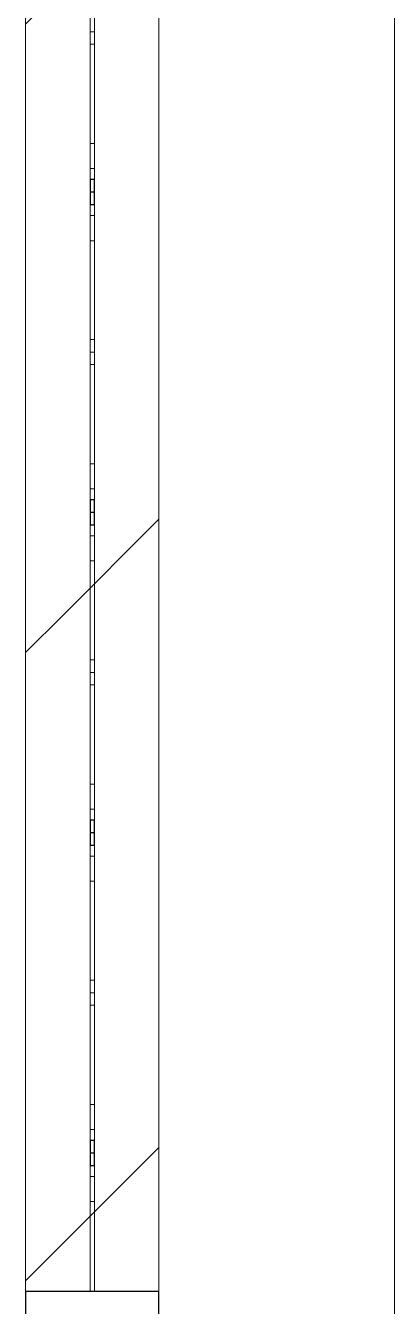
# Model space of a CAD drawing. Header units: millimetres. Extents: x -4948 to 42228, y -4856 to 69378.
# Drawn here: x -1136 to -970, y 20065 to 20642 of the extents above; entities that cross this region are included whole.
import ezdxf

# ---------------------------------------------------------------- set-up
doc = ezdxf.new("R2010")
doc.units = ezdxf.units.MM
doc.layers.add('A-FLOR', color=192, linetype='Continuous', lineweight=13)
doc.layers.add('A-GLAZ-CWMG', color=51, linetype='Continuous', lineweight=9)
pattern_1 = [(45, (0, 0), (-141.4214, 141.4214), [])]

# ---------------------------------------------------------------- blocks, each defined once
blk = doc.blocks.new('27ELB-RD-AR-0000-BIM_rvt-1-1 этаж отм_ _0_000 лотки')
at = {"layer": 'A-GLAZ-CWMG'}
h = blk.add_hatch(dxfattribs=at)
h.set_pattern_fill('FP_4', color=252, style=0, pattern_type=2)
h.set_pattern_definition(pattern_1)
h.paths.add_polyline_path([(-1076.26, 20613.32), (-1076.26, 20665.09), (-1136.26, 20665.09), (-1136.26, 20613.32), (-1084.48, 20613.32)], flags=0)
h = blk.add_hatch(dxfattribs=at)
h.set_pattern_fill('FP_13', color=252, style=0, pattern_type=2)
h.set_pattern_definition(pattern_1)
h.paths.add_polyline_path([(-1076.26, 20376.65), (-1076.26, 20469.1), (-1136.26, 20469.1), (-1136.26, 20376.65), (-1084.48, 20376.65)], flags=0)
h = blk.add_hatch(dxfattribs=at)
h.set_pattern_fill('FP_4', color=252, style=0, pattern_type=2)
h.set_pattern_definition(pattern_1)
h.paths.add_polyline_path([(-1076.26, 20324.88), (-1076.26, 20376.65), (-1136.26, 20376.65), (-1136.26, 20324.88), (-1084.48, 20324.88)], flags=0)
h = blk.add_hatch(dxfattribs=at)
h.set_pattern_fill('FP_13', color=252, style=0, pattern_type=2)
h.set_pattern_definition(pattern_1)
h.paths.add_polyline_path([(-1076.26, 20088.2), (-1076.26, 20180.66), (-1136.26, 20180.66), (-1136.26, 20088.2), (-1084.48, 20088.2)], flags=0)
h = blk.add_hatch(dxfattribs=at)
h.set_pattern_fill('FP_4', color=252, style=0, pattern_type=2)
h.set_pattern_definition(pattern_1)
h.paths.add_polyline_path([(-1084.48, 20072.1), (-1076.26, 20072.1), (-1076.26, 20088.2), (-1136.26, 20088.2), (-1136.26, 20072.1)], flags=0)
at = {"layer": 'A-FLOR', "color": 252, "lineweight": 9}
blk.add_line((-970.26, 18605.6), (-970.26, 24778.6), dxfattribs=at)
at = {"layer": 'A-GLAZ-CWMG', "color": 252}
for p, q in [((-1107.26, 20642.03), (-1107.26, 20714.15)), ((-1107.26, 20642.03), (-1107.26, 20714.15)), ((-1107.26, 20642.03), (-1107.26, 20714.15)), ((-1107.26, 20642.03), (-1107.26, 20714.15)), ((-1107.26, 20642.03), (-1107.26, 20714.15)), ((-1105.26, 20714.15), (-1105.26, 20642.03)), ((-1105.26, 20714.15), (-1105.26, 20642.03)), ((-1105.26, 20714.15), (-1105.26, 20642.03)), ((-1105.26, 20714.15), (-1105.26, 20642.03)), ((-1105.26, 20714.15), (-1105.26, 20642.03)), ((-1107.26, 20639.21), (-1107.26, 20705.74)), ((-1107.26, 20639.21), (-1107.26, 20705.74)), ((-1107.26, 20639.21), (-1107.26, 20705.74)), ((-1107.26, 20639.21), (-1107.26, 20705.74)), ((-1107.26, 20639.21), (-1107.26, 20705.74)), ((-1107.26, 20639.21), (-1107.26, 20705.74)), ((-1107.26, 20639.21), (-1107.26, 20705.74)), ((-1107.26, 20639.21), (-1107.26, 20705.74)), ((-1105.26, 20705.74), (-1105.26, 20639.21)), ((-1105.26, 20705.74), (-1105.26, 20639.21)), ((-1105.26, 20705.74), (-1105.26, 20639.21)), ((-1105.26, 20705.74), (-1105.26, 20639.21)), ((-1105.26, 20705.74), (-1105.26, 20639.21)), ((-1105.26, 20705.74), (-1105.26, 20639.21)), ((-1105.26, 20705.74), (-1105.26, 20639.21)), ((-1105.26, 20705.74), (-1105.26, 20639.21)), ((-1136.26, 20613.32), (-1136.26, 20665.09)), ((-1076.26, 20613.32), (-1076.26, 20665.09)), ((-1107.26, 20572.75), (-1107.26, 20642.03)), ((-1107.26, 20569.92), (-1107.26, 20642.03)), ((-1107.26, 20569.92), (-1107.26, 20642.03)), ((-1107.26, 20569.92), (-1107.26, 20642.03)), ((-1107.26, 20569.92), (-1107.26, 20642.03)), ((-1107.26, 20569.92), (-1107.26, 20642.03)), ((-1107.26, 20569.92), (-1107.26, 20642.03)), ((-1107.26, 20569.92), (-1107.26, 20642.03)), ((-1105.26, 20639.28), (-1107.26, 20639.28)), ((-1107.26, 20639.28), (-1107.26, 20633.63)), ((-1105.26, 20639.28), (-1107.26, 20639.28)), ((-1107.26, 20639.28), (-1107.26, 20633.63)), ((-1105.26, 20639.28), (-1107.26, 20639.28)), ((-1107.26, 20639.28), (-1107.26, 20633.63)), ((-1105.26, 20639.28), (-1107.26, 20639.28)), ((-1107.26, 20639.28), (-1107.26, 20633.63)), ((-1105.26, 20639.28), (-1107.26, 20639.28)), ((-1107.26, 20639.28), (-1107.26, 20633.63)), ((-1105.26, 20639.28), (-1107.26, 20639.28)), ((-1107.26, 20639.28), (-1107.26, 20633.63)), ((-1105.26, 20639.28), (-1107.26, 20639.28)), ((-1107.26, 20639.28), (-1107.26, 20633.63)), ((-1105.26, 20639.28), (-1107.26, 20639.28)), ((-1107.26, 20639.28), (-1107.26, 20633.63)), ((-1105.26, 20639.21), (-1107.26, 20639.21)), ((-1105.26, 20639.21), (-1107.26, 20639.21)), ((-1105.26, 20639.21), (-1107.26, 20639.21)), ((-1105.26, 20639.21), (-1107.26, 20639.21)), ((-1105.26, 20639.21), (-1107.26, 20639.21)), ((-1105.26, 20639.21), (-1107.26, 20639.21)), ((-1105.26, 20639.21), (-1107.26, 20639.21)), ((-1105.26, 20639.21), (-1107.26, 20639.21)), ((-1105.26, 20642.03), (-1105.26, 20572.75)), ((-1105.26, 20642.03), (-1105.26, 20569.92)), ((-1105.26, 20642.03), (-1105.26, 20569.92)), ((-1105.26, 20642.03), (-1105.26, 20569.92)), ((-1105.26, 20642.03), (-1105.26, 20569.92)), ((-1105.26, 20642.03), (-1105.26, 20569.92)), ((-1105.26, 20642.03), (-1105.26, 20569.92)), ((-1105.26, 20642.03), (-1105.26, 20569.92)), ((-1105.26, 20633.63), (-1105.26, 20639.28)), ((-1105.26, 20633.63), (-1105.26, 20639.28)), ((-1105.26, 20633.63), (-1105.26, 20639.28)), ((-1105.26, 20633.63), (-1105.26, 20639.28)), ((-1105.26, 20633.63), (-1105.26, 20639.28)), ((-1105.26, 20633.63), (-1105.26, 20639.28)), ((-1105.26, 20633.63), (-1105.26, 20639.28)), ((-1105.26, 20633.63), (-1105.26, 20639.28)), ((-1107.26, 20633.63), (-1105.26, 20633.63)), ((-1107.26, 20567.1), (-1107.26, 20633.63)), ((-1107.26, 20633.63), (-1105.26, 20633.63)), ((-1107.26, 20567.1), (-1107.26, 20633.63)), ((-1107.26, 20633.63), (-1105.26, 20633.63)), ((-1107.26, 20567.1), (-1107.26, 20633.63)), ((-1107.26, 20633.63), (-1105.26, 20633.63)), ((-1107.26, 20567.1), (-1107.26, 20633.63)), ((-1107.26, 20633.63), (-1105.26, 20633.63)), ((-1107.26, 20567.1), (-1107.26, 20633.63)), ((-1107.26, 20633.63), (-1105.26, 20633.63)), ((-1107.26, 20567.1), (-1107.26, 20633.63)), ((-1107.26, 20633.63), (-1105.26, 20633.63)), ((-1107.26, 20567.1), (-1107.26, 20633.63)), ((-1107.26, 20633.63), (-1105.26, 20633.63)), ((-1107.26, 20567.1), (-1107.26, 20633.63)), ((-1105.26, 20633.63), (-1105.26, 20567.1)), ((-1105.26, 20633.63), (-1105.26, 20567.1)), ((-1105.26, 20633.63), (-1105.26, 20567.1)), ((-1105.26, 20633.63), (-1105.26, 20567.1)), ((-1105.26, 20633.63), (-1105.26, 20567.1)), ((-1105.26, 20633.63), (-1105.26, 20567.1)), ((-1105.26, 20633.63), (-1105.26, 20567.1)), ((-1105.26, 20633.63), (-1105.26, 20567.1)), ((-1136.26, 20520.87), (-1136.26, 20613.32)), ((-1076.26, 20520.87), (-1076.26, 20613.32)), ((-1107.26, 20569.92), (-1107.26, 20588.98)), ((-1105.26, 20588.98), (-1107.26, 20588.98)), ((-1105.26, 20588.98), (-1105.26, 20569.92)), ((-1107.26, 20577.67), (-1105.26, 20577.67)), ((-1107.26, 20572.75), (-1105.26, 20572.75)), ((-1107.26, 20572.75), (-1105.26, 20572.75)), ((-1107.26, 20572.75), (-1105.26, 20572.75)), ((-1107.26, 20572.75), (-1105.26, 20572.75)), ((-1107.26, 20572.75), (-1105.26, 20572.75)), ((-1107.26, 20572.75), (-1105.26, 20572.75)), ((-1107.26, 20572.75), (-1105.26, 20572.75)), ((-1107.26, 20572.75), (-1105.26, 20572.75)), ((-1107.26, 20497.81), (-1107.26, 20569.92)), ((-1107.26, 20497.81), (-1107.26, 20569.92)), ((-1107.26, 20497.81), (-1107.26, 20569.92)), ((-1107.26, 20497.81), (-1107.26, 20569.92)), ((-1107.26, 20497.81), (-1107.26, 20569.92)), ((-1107.26, 20497.81), (-1107.26, 20569.92)), ((-1107.26, 20497.81), (-1107.26, 20569.92)), ((-1107.26, 20497.81), (-1107.26, 20569.92)), ((-1105.26, 20569.92), (-1105.26, 20497.81)), ((-1105.26, 20569.92), (-1105.26, 20497.81)), ((-1105.26, 20569.92), (-1105.26, 20497.81)), ((-1105.26, 20569.92), (-1105.26, 20497.81)), ((-1105.26, 20569.92), (-1105.26, 20497.81)), ((-1105.26, 20569.92), (-1105.26, 20497.81)), ((-1105.26, 20569.92), (-1105.26, 20497.81)), ((-1105.26, 20569.92), (-1105.26, 20497.81)), ((-1105.26, 20567.17), (-1107.26, 20567.17)), ((-1107.26, 20567.17), (-1107.26, 20561.51)), ((-1105.26, 20567.17), (-1107.26, 20567.17)), ((-1107.26, 20567.17), (-1107.26, 20561.51)), ((-1105.26, 20567.17), (-1107.26, 20567.17)), ((-1107.26, 20567.17), (-1107.26, 20561.51)), ((-1105.26, 20567.17), (-1107.26, 20567.17)), ((-1107.26, 20567.17), (-1107.26, 20561.51)), ((-1105.26, 20567.17), (-1107.26, 20567.17)), ((-1107.26, 20567.17), (-1107.26, 20561.51)), ((-1105.26, 20567.17), (-1107.26, 20567.17)), ((-1107.26, 20567.17), (-1107.26, 20561.51)), ((-1105.26, 20567.17), (-1107.26, 20567.17)), ((-1107.26, 20567.17), (-1107.26, 20561.51)), ((-1105.26, 20567.17), (-1107.26, 20567.17)), ((-1107.26, 20567.17), (-1107.26, 20561.51)), ((-1105.26, 20567.1), (-1107.26, 20567.1)), ((-1105.26, 20567.1), (-1107.26, 20567.1)), ((-1105.26, 20567.1), (-1107.26, 20567.1)), ((-1105.26, 20567.1), (-1107.26, 20567.1)), ((-1105.26, 20567.1), (-1107.26, 20567.1)), ((-1105.26, 20567.1), (-1107.26, 20567.1)), ((-1105.26, 20567.1), (-1107.26, 20567.1)), ((-1105.26, 20567.1), (-1107.26, 20567.1)), ((-1105.26, 20567.1), (-1107.26, 20567.1)), ((-1107.26, 20567.1), (-1107.26, 20561.44)), ((-1105.26, 20561.51), (-1105.26, 20567.17)), ((-1105.26, 20561.51), (-1105.26, 20567.17)), ((-1105.26, 20561.51), (-1105.26, 20567.17)), ((-1105.26, 20561.51), (-1105.26, 20567.17)), ((-1105.26, 20561.51), (-1105.26, 20567.17)), ((-1105.26, 20561.51), (-1105.26, 20567.17)), ((-1105.26, 20561.51), (-1105.26, 20567.17)), ((-1105.26, 20561.51), (-1105.26, 20567.17)), ((-1105.26, 20561.44), (-1105.26, 20567.1)), ((-1107.26, 20561.51), (-1105.26, 20561.51)), ((-1107.26, 20494.99), (-1107.26, 20561.51)), ((-1107.26, 20561.51), (-1105.26, 20561.51)), ((-1107.26, 20494.99), (-1107.26, 20561.51)), ((-1107.26, 20561.51), (-1105.26, 20561.51)), ((-1107.26, 20494.99), (-1107.26, 20561.51)), ((-1107.26, 20561.51), (-1105.26, 20561.51)), ((-1107.26, 20494.99), (-1107.26, 20561.51)), ((-1107.26, 20561.51), (-1105.26, 20561.51)), ((-1107.26, 20494.99), (-1107.26, 20561.51)), ((-1107.26, 20561.51), (-1105.26, 20561.51)), ((-1107.26, 20494.99), (-1107.26, 20561.51)), ((-1107.26, 20561.51), (-1105.26, 20561.51)), ((-1107.26, 20494.99), (-1107.26, 20561.51)), ((-1107.26, 20561.51), (-1105.26, 20561.51)), ((-1107.26, 20494.99), (-1107.26, 20561.51)), ((-1107.26, 20561.44), (-1105.26, 20561.44)), ((-1107.26, 20545.21), (-1107.26, 20561.44)), ((-1105.26, 20561.51), (-1105.26, 20494.99)), ((-1105.26, 20561.51), (-1105.26, 20494.99)), ((-1105.26, 20561.51), (-1105.26, 20494.99)), ((-1105.26, 20561.51), (-1105.26, 20494.99)), ((-1105.26, 20561.51), (-1105.26, 20494.99)), ((-1105.26, 20561.51), (-1105.26, 20494.99)), ((-1105.26, 20561.51), (-1105.26, 20494.99)), ((-1105.26, 20561.51), (-1105.26, 20494.99)), ((-1105.26, 20561.44), (-1105.26, 20545.21)), ((-1105.26, 20556.52), (-1107.26, 20556.52)), ((-1107.26, 20545.21), (-1105.26, 20545.21)), ((-1136.26, 20469.1), (-1136.26, 20520.87)), ((-1076.26, 20469.1), (-1076.26, 20520.87)), ((-1107.26, 20500.64), (-1105.26, 20500.64)), ((-1107.26, 20500.64), (-1105.26, 20500.64)), ((-1107.26, 20500.64), (-1105.26, 20500.64)), ((-1107.26, 20500.64), (-1105.26, 20500.64)), ((-1107.26, 20500.64), (-1105.26, 20500.64)), ((-1107.26, 20500.64), (-1105.26, 20500.64)), ((-1107.26, 20500.64), (-1105.26, 20500.64)), ((-1107.26, 20500.64), (-1105.26, 20500.64)), ((-1107.26, 20428.53), (-1107.26, 20497.81)), ((-1107.26, 20425.7), (-1107.26, 20497.81)), ((-1107.26, 20425.7), (-1107.26, 20497.81)), ((-1107.26, 20425.7), (-1107.26, 20497.81)), ((-1107.26, 20425.7), (-1107.26, 20497.81)), ((-1107.26, 20425.7), (-1107.26, 20497.81)), ((-1107.26, 20425.7), (-1107.26, 20497.81)), ((-1107.26, 20425.7), (-1107.26, 20497.81)), ((-1105.26, 20495.06), (-1107.26, 20495.06)), ((-1107.26, 20495.06), (-1107.26, 20489.4)), ((-1105.26, 20495.06), (-1107.26, 20495.06)), ((-1107.26, 20495.06), (-1107.26, 20489.4)), ((-1105.26, 20495.06), (-1107.26, 20495.06)), ((-1107.26, 20495.06), (-1107.26, 20489.4)), ((-1105.26, 20495.06), (-1107.26, 20495.06)), ((-1107.26, 20495.06), (-1107.26, 20489.4)), ((-1105.26, 20495.06), (-1107.26, 20495.06)), ((-1107.26, 20495.06), (-1107.26, 20489.4)), ((-1105.26, 20495.06), (-1107.26, 20495.06)), ((-1107.26, 20495.06), (-1107.26, 20489.4)), ((-1105.26, 20495.06), (-1107.26, 20495.06)), ((-1107.26, 20495.06), (-1107.26, 20489.4)), ((-1105.26, 20495.06), (-1107.26, 20495.06)), ((-1107.26, 20495.06), (-1107.26, 20489.4)), ((-1105.26, 20494.99), (-1107.26, 20494.99)), ((-1105.26, 20494.99), (-1107.26, 20494.99)), ((-1105.26, 20494.99), (-1107.26, 20494.99)), ((-1105.26, 20494.99), (-1107.26, 20494.99)), ((-1105.26, 20494.99), (-1107.26, 20494.99)), ((-1105.26, 20494.99), (-1107.26, 20494.99)), ((-1105.26, 20494.99), (-1107.26, 20494.99)), ((-1105.26, 20494.99), (-1107.26, 20494.99)), ((-1105.26, 20497.81), (-1105.26, 20428.53)), ((-1105.26, 20497.81), (-1105.26, 20425.7)), ((-1105.26, 20497.81), (-1105.26, 20425.7)), ((-1105.26, 20497.81), (-1105.26, 20425.7)), ((-1105.26, 20497.81), (-1105.26, 20425.7)), ((-1105.26, 20497.81), (-1105.26, 20425.7)), ((-1105.26, 20497.81), (-1105.26, 20425.7)), ((-1105.26, 20497.81), (-1105.26, 20425.7)), ((-1105.26, 20489.4), (-1105.26, 20495.06)), ((-1105.26, 20489.4), (-1105.26, 20495.06)), ((-1105.26, 20489.4), (-1105.26, 20495.06)), ((-1105.26, 20489.4), (-1105.26, 20495.06)), ((-1105.26, 20489.4), (-1105.26, 20495.06)), ((-1105.26, 20489.4), (-1105.26, 20495.06)), ((-1105.26, 20489.4), (-1105.26, 20495.06)), ((-1105.26, 20489.4), (-1105.26, 20495.06)), ((-1107.26, 20489.4), (-1105.26, 20489.4)), ((-1107.26, 20422.87), (-1107.26, 20489.4)), ((-1107.26, 20489.4), (-1105.26, 20489.4)), ((-1107.26, 20422.87), (-1107.26, 20489.4)), ((-1107.26, 20489.4), (-1105.26, 20489.4)), ((-1107.26, 20422.87), (-1107.26, 20489.4)), ((-1107.26, 20489.4), (-1105.26, 20489.4)), ((-1107.26, 20422.87), (-1107.26, 20489.4)), ((-1107.26, 20489.4), (-1105.26, 20489.4)), ((-1107.26, 20422.87), (-1107.26, 20489.4)), ((-1107.26, 20489.4), (-1105.26, 20489.4)), ((-1107.26, 20422.87), (-1107.26, 20489.4)), ((-1107.26, 20489.4), (-1105.26, 20489.4)), ((-1107.26, 20422.87), (-1107.26, 20489.4)), ((-1107.26, 20489.4), (-1105.26, 20489.4)), ((-1107.26, 20422.87), (-1107.26, 20489.4)), ((-1105.26, 20489.4), (-1105.26, 20422.87)), ((-1105.26, 20489.4), (-1105.26, 20422.87)), ((-1105.26, 20489.4), (-1105.26, 20422.87)), ((-1105.26, 20489.4), (-1105.26, 20422.87)), ((-1105.26, 20489.4), (-1105.26, 20422.87)), ((-1105.26, 20489.4), (-1105.26, 20422.87)), ((-1105.26, 20489.4), (-1105.26, 20422.87)), ((-1105.26, 20489.4), (-1105.26, 20422.87)), ((-1136.26, 20376.65), (-1136.26, 20469.1)), ((-1076.26, 20376.65), (-1076.26, 20469.1)), ((-1107.26, 20425.7), (-1107.26, 20444.76)), ((-1105.26, 20444.76), (-1107.26, 20444.76)), ((-1105.26, 20444.76), (-1105.26, 20425.7)), ((-1107.26, 20433.45), (-1105.26, 20433.45)), ((-1107.26, 20428.53), (-1105.26, 20428.53)), ((-1107.26, 20428.53), (-1105.26, 20428.53)), ((-1107.26, 20428.53), (-1105.26, 20428.53)), ((-1107.26, 20428.53), (-1105.26, 20428.53)), ((-1107.26, 20428.53), (-1105.26, 20428.53)), ((-1107.26, 20428.53), (-1105.26, 20428.53)), ((-1107.26, 20428.53), (-1105.26, 20428.53)), ((-1107.26, 20428.53), (-1105.26, 20428.53)), ((-1107.26, 20353.59), (-1107.26, 20425.7)), ((-1107.26, 20353.59), (-1107.26, 20425.7)), ((-1107.26, 20353.59), (-1107.26, 20425.7)), ((-1107.26, 20353.59), (-1107.26, 20425.7)), ((-1107.26, 20353.59), (-1107.26, 20425.7)), ((-1107.26, 20353.59), (-1107.26, 20425.7)), ((-1107.26, 20353.59), (-1107.26, 20425.7)), ((-1107.26, 20353.59), (-1107.26, 20425.7)), ((-1105.26, 20425.7), (-1105.26, 20353.59)), ((-1105.26, 20425.7), (-1105.26, 20353.59)), ((-1105.26, 20425.7), (-1105.26, 20353.59)), ((-1105.26, 20425.7), (-1105.26, 20353.59)), ((-1105.26, 20425.7), (-1105.26, 20353.59)), ((-1105.26, 20425.7), (-1105.26, 20353.59)), ((-1105.26, 20425.7), (-1105.26, 20353.59)), ((-1105.26, 20425.7), (-1105.26, 20353.59)), ((-1105.26, 20422.95), (-1107.26, 20422.95)), ((-1107.26, 20422.95), (-1107.26, 20417.29)), ((-1105.26, 20422.95), (-1107.26, 20422.95)), ((-1107.26, 20422.95), (-1107.26, 20417.29)), ((-1105.26, 20422.95), (-1107.26, 20422.95)), ((-1107.26, 20422.95), (-1107.26, 20417.29)), ((-1105.26, 20422.95), (-1107.26, 20422.95)), ((-1107.26, 20422.95), (-1107.26, 20417.29)), ((-1105.26, 20422.95), (-1107.26, 20422.95)), ((-1107.26, 20422.95), (-1107.26, 20417.29)), ((-1105.26, 20422.95), (-1107.26, 20422.95)), ((-1107.26, 20422.95), (-1107.26, 20417.29)), ((-1105.26, 20422.95), (-1107.26, 20422.95)), ((-1107.26, 20422.95), (-1107.26, 20417.29)), ((-1105.26, 20422.95), (-1107.26, 20422.95)), ((-1107.26, 20422.95), (-1107.26, 20417.29)), ((-1105.26, 20422.87), (-1107.26, 20422.87)), ((-1105.26, 20422.87), (-1107.26, 20422.87)), ((-1105.26, 20422.87), (-1107.26, 20422.87)), ((-1105.26, 20422.87), (-1107.26, 20422.87)), ((-1105.26, 20422.87), (-1107.26, 20422.87)), ((-1105.26, 20422.87), (-1107.26, 20422.87)), ((-1105.26, 20422.87), (-1107.26, 20422.87)), ((-1105.26, 20422.87), (-1107.26, 20422.87)), ((-1105.26, 20422.87), (-1107.26, 20422.87)), ((-1107.26, 20422.87), (-1107.26, 20417.22)), ((-1105.26, 20417.29), (-1105.26, 20422.95)), ((-1105.26, 20417.29), (-1105.26, 20422.95)), ((-1105.26, 20417.29), (-1105.26, 20422.95)), ((-1105.26, 20417.29), (-1105.26, 20422.95)), ((-1105.26, 20417.29), (-1105.26, 20422.95)), ((-1105.26, 20417.29), (-1105.26, 20422.95)), ((-1105.26, 20417.29), (-1105.26, 20422.95)), ((-1105.26, 20417.29), (-1105.26, 20422.95)), ((-1105.26, 20417.22), (-1105.26, 20422.87)), ((-1107.26, 20417.29), (-1105.26, 20417.29)), ((-1107.26, 20350.76), (-1107.26, 20417.29)), ((-1107.26, 20417.29), (-1105.26, 20417.29)), ((-1107.26, 20350.76), (-1107.26, 20417.29)), ((-1107.26, 20417.29), (-1105.26, 20417.29)), ((-1107.26, 20350.76), (-1107.26, 20417.29)), ((-1107.26, 20417.29), (-1105.26, 20417.29)), ((-1107.26, 20350.76), (-1107.26, 20417.29)), ((-1107.26, 20417.29), (-1105.26, 20417.29)), ((-1107.26, 20350.76), (-1107.26, 20417.29)), ((-1107.26, 20417.29), (-1105.26, 20417.29)), ((-1107.26, 20350.76), (-1107.26, 20417.29)), ((-1107.26, 20417.29), (-1105.26, 20417.29)), ((-1107.26, 20350.76), (-1107.26, 20417.29)), ((-1107.26, 20417.29), (-1105.26, 20417.29)), ((-1107.26, 20350.76), (-1107.26, 20417.29)), ((-1107.26, 20417.22), (-1105.26, 20417.22)), ((-1107.26, 20400.99), (-1107.26, 20417.22)), ((-1105.26, 20417.29), (-1105.26, 20350.76)), ((-1105.26, 20417.29), (-1105.26, 20350.76)), ((-1105.26, 20417.29), (-1105.26, 20350.76)), ((-1105.26, 20417.29), (-1105.26, 20350.76)), ((-1105.26, 20417.29), (-1105.26, 20350.76)), ((-1105.26, 20417.29), (-1105.26, 20350.76)), ((-1105.26, 20417.29), (-1105.26, 20350.76)), ((-1105.26, 20417.29), (-1105.26, 20350.76)), ((-1105.26, 20417.22), (-1105.26, 20400.99)), ((-1105.26, 20412.3), (-1107.26, 20412.3)), ((-1107.26, 20400.99), (-1105.26, 20400.99)), ((-1136.26, 20324.88), (-1136.26, 20376.65)), ((-1076.26, 20324.88), (-1076.26, 20376.65)), ((-1107.26, 20356.42), (-1105.26, 20356.42)), ((-1107.26, 20356.42), (-1105.26, 20356.42)), ((-1107.26, 20356.42), (-1105.26, 20356.42)), ((-1107.26, 20356.42), (-1105.26, 20356.42)), ((-1107.26, 20356.42), (-1105.26, 20356.42)), ((-1107.26, 20356.42), (-1105.26, 20356.42)), ((-1107.26, 20356.42), (-1105.26, 20356.42)), ((-1107.26, 20356.42), (-1105.26, 20356.42)), ((-1107.26, 20284.31), (-1107.26, 20353.59)), ((-1107.26, 20281.48), (-1107.26, 20353.59)), ((-1107.26, 20281.48), (-1107.26, 20353.59)), ((-1107.26, 20281.48), (-1107.26, 20353.59)), ((-1107.26, 20281.48), (-1107.26, 20353.59)), ((-1107.26, 20281.48), (-1107.26, 20353.59)), ((-1107.26, 20281.48), (-1107.26, 20353.59)), ((-1107.26, 20281.48), (-1107.26, 20353.59)), ((-1105.26, 20350.84), (-1107.26, 20350.84)), ((-1107.26, 20350.84), (-1107.26, 20345.18)), ((-1105.26, 20350.84), (-1107.26, 20350.84)), ((-1107.26, 20350.84), (-1107.26, 20345.18)), ((-1105.26, 20350.84), (-1107.26, 20350.84)), ((-1107.26, 20350.84), (-1107.26, 20345.18)), ((-1105.26, 20350.84), (-1107.26, 20350.84)), ((-1107.26, 20350.84), (-1107.26, 20345.18)), ((-1105.26, 20350.84), (-1107.26, 20350.84)), ((-1107.26, 20350.84), (-1107.26, 20345.18)), ((-1105.26, 20350.84), (-1107.26, 20350.84)), ((-1107.26, 20350.84), (-1107.26, 20345.18)), ((-1105.26, 20350.84), (-1107.26, 20350.84)), ((-1107.26, 20350.84), (-1107.26, 20345.18)), ((-1105.26, 20350.84), (-1107.26, 20350.84)), ((-1107.26, 20350.84), (-1107.26, 20345.18)), ((-1105.26, 20350.76), (-1107.26, 20350.76)), ((-1105.26, 20350.76), (-1107.26, 20350.76)), ((-1105.26, 20350.76), (-1107.26, 20350.76)), ((-1105.26, 20350.76), (-1107.26, 20350.76)), ((-1105.26, 20350.76), (-1107.26, 20350.76)), ((-1105.26, 20350.76), (-1107.26, 20350.76)), ((-1105.26, 20350.76), (-1107.26, 20350.76)), ((-1105.26, 20350.76), (-1107.26, 20350.76)), ((-1105.26, 20353.59), (-1105.26, 20284.31)), ((-1105.26, 20353.59), (-1105.26, 20281.48)), ((-1105.26, 20353.59), (-1105.26, 20281.48)), ((-1105.26, 20353.59), (-1105.26, 20281.48)), ((-1105.26, 20353.59), (-1105.26, 20281.48)), ((-1105.26, 20353.59), (-1105.26, 20281.48)), ((-1105.26, 20353.59), (-1105.26, 20281.48)), ((-1105.26, 20353.59), (-1105.26, 20281.48)), ((-1105.26, 20345.18), (-1105.26, 20350.84)), ((-1105.26, 20345.18), (-1105.26, 20350.84)), ((-1105.26, 20345.18), (-1105.26, 20350.84)), ((-1105.26, 20345.18), (-1105.26, 20350.84)), ((-1105.26, 20345.18), (-1105.26, 20350.84)), ((-1105.26, 20345.18), (-1105.26, 20350.84)), ((-1105.26, 20345.18), (-1105.26, 20350.84)), ((-1105.26, 20345.18), (-1105.26, 20350.84)), ((-1107.26, 20345.18), (-1105.26, 20345.18)), ((-1107.26, 20278.65), (-1107.26, 20345.18)), ((-1107.26, 20345.18), (-1105.26, 20345.18)), ((-1107.26, 20278.65), (-1107.26, 20345.18)), ((-1107.26, 20345.18), (-1105.26, 20345.18)), ((-1107.26, 20278.65), (-1107.26, 20345.18)), ((-1107.26, 20345.18), (-1105.26, 20345.18)), ((-1107.26, 20278.65), (-1107.26, 20345.18)), ((-1107.26, 20345.18), (-1105.26, 20345.18)), ((-1107.26, 20278.65), (-1107.26, 20345.18)), ((-1107.26, 20345.18), (-1105.26, 20345.18)), ((-1107.26, 20278.65), (-1107.26, 20345.18)), ((-1107.26, 20345.18), (-1105.26, 20345.18)), ((-1107.26, 20278.65), (-1107.26, 20345.18)), ((-1107.26, 20345.18), (-1105.26, 20345.18)), ((-1107.26, 20278.65), (-1107.26, 20345.18)), ((-1105.26, 20345.18), (-1105.26, 20278.65)), ((-1105.26, 20345.18), (-1105.26, 20278.65)), ((-1105.26, 20345.18), (-1105.26, 20278.65)), ((-1105.26, 20345.18), (-1105.26, 20278.65)), ((-1105.26, 20345.18), (-1105.26, 20278.65)), ((-1105.26, 20345.18), (-1105.26, 20278.65)), ((-1105.26, 20345.18), (-1105.26, 20278.65)), ((-1105.26, 20345.18), (-1105.26, 20278.65)), ((-1136.26, 20232.42), (-1136.26, 20324.88)), ((-1076.26, 20232.42), (-1076.26, 20324.88)), ((-1107.26, 20281.48), (-1107.26, 20300.54)), ((-1105.26, 20300.54), (-1107.26, 20300.54)), ((-1105.26, 20300.54), (-1105.26, 20281.48)), ((-1107.26, 20289.22), (-1105.26, 20289.22)), ((-1107.26, 20284.31), (-1105.26, 20284.31)), ((-1107.26, 20284.31), (-1105.26, 20284.31)), ((-1107.26, 20284.31), (-1105.26, 20284.31)), ((-1107.26, 20284.31), (-1105.26, 20284.31)), ((-1107.26, 20284.31), (-1105.26, 20284.31)), ((-1107.26, 20284.31), (-1105.26, 20284.31)), ((-1107.26, 20284.31), (-1105.26, 20284.31)), ((-1107.26, 20284.31), (-1105.26, 20284.31)), ((-1107.26, 20209.37), (-1107.26, 20281.48)), ((-1107.26, 20209.37), (-1107.26, 20281.48)), ((-1107.26, 20209.37), (-1107.26, 20281.48)), ((-1107.26, 20209.37), (-1107.26, 20281.48)), ((-1107.26, 20209.37), (-1107.26, 20281.48)), ((-1107.26, 20209.37), (-1107.26, 20281.48)), ((-1107.26, 20209.37), (-1107.26, 20281.48)), ((-1107.26, 20209.37), (-1107.26, 20281.48)), ((-1105.26, 20281.48), (-1105.26, 20209.37)), ((-1105.26, 20281.48), (-1105.26, 20209.37)), ((-1105.26, 20281.48), (-1105.26, 20209.37)), ((-1105.26, 20281.48), (-1105.26, 20209.37)), ((-1105.26, 20281.48), (-1105.26, 20209.37)), ((-1105.26, 20281.48), (-1105.26, 20209.37)), ((-1105.26, 20281.48), (-1105.26, 20209.37)), ((-1105.26, 20281.48), (-1105.26, 20209.37)), ((-1105.26, 20278.73), (-1107.26, 20278.73)), ((-1107.26, 20278.73), (-1107.26, 20273.07)), ((-1105.26, 20278.73), (-1107.26, 20278.73)), ((-1107.26, 20278.73), (-1107.26, 20273.07)), ((-1105.26, 20278.73), (-1107.26, 20278.73)), ((-1107.26, 20278.73), (-1107.26, 20273.07)), ((-1105.26, 20278.73), (-1107.26, 20278.73)), ((-1107.26, 20278.73), (-1107.26, 20273.07)), ((-1105.26, 20278.73), (-1107.26, 20278.73)), ((-1107.26, 20278.73), (-1107.26, 20273.07)), ((-1105.26, 20278.73), (-1107.26, 20278.73)), ((-1107.26, 20278.73), (-1107.26, 20273.07)), ((-1105.26, 20278.73), (-1107.26, 20278.73)), ((-1107.26, 20278.73), (-1107.26, 20273.07)), ((-1105.26, 20278.73), (-1107.26, 20278.73)), ((-1107.26, 20278.73), (-1107.26, 20273.07)), ((-1105.26, 20278.65), (-1107.26, 20278.65)), ((-1105.26, 20278.65), (-1107.26, 20278.65)), ((-1105.26, 20278.65), (-1107.26, 20278.65)), ((-1105.26, 20278.65), (-1107.26, 20278.65)), ((-1105.26, 20278.65), (-1107.26, 20278.65)), ((-1105.26, 20278.65), (-1107.26, 20278.65)), ((-1105.26, 20278.65), (-1107.26, 20278.65)), ((-1105.26, 20278.65), (-1107.26, 20278.65)), ((-1105.26, 20278.65), (-1107.26, 20278.65)), ((-1107.26, 20278.65), (-1107.26, 20273)), ((-1105.26, 20273.07), (-1105.26, 20278.73)), ((-1105.26, 20273.07), (-1105.26, 20278.73)), ((-1105.26, 20273.07), (-1105.26, 20278.73)), ((-1105.26, 20273.07), (-1105.26, 20278.73)), ((-1105.26, 20273.07), (-1105.26, 20278.73)), ((-1105.26, 20273.07), (-1105.26, 20278.73)), ((-1105.26, 20273.07), (-1105.26, 20278.73)), ((-1105.26, 20273.07), (-1105.26, 20278.73)), ((-1105.26, 20273), (-1105.26, 20278.65)), ((-1107.26, 20273.07), (-1105.26, 20273.07)), ((-1107.26, 20206.54), (-1107.26, 20273.07)), ((-1107.26, 20273.07), (-1105.26, 20273.07)), ((-1107.26, 20206.54), (-1107.26, 20273.07)), ((-1107.26, 20273.07), (-1105.26, 20273.07)), ((-1107.26, 20206.54), (-1107.26, 20273.07)), ((-1107.26, 20273.07), (-1105.26, 20273.07)), ((-1107.26, 20206.54), (-1107.26, 20273.07)), ((-1107.26, 20273.07), (-1105.26, 20273.07)), ((-1107.26, 20206.54), (-1107.26, 20273.07)), ((-1107.26, 20273.07), (-1105.26, 20273.07)), ((-1107.26, 20206.54), (-1107.26, 20273.07)), ((-1107.26, 20273.07), (-1105.26, 20273.07)), ((-1107.26, 20206.54), (-1107.26, 20273.07)), ((-1107.26, 20273.07), (-1105.26, 20273.07)), ((-1107.26, 20206.54), (-1107.26, 20273.07)), ((-1107.26, 20273), (-1105.26, 20273)), ((-1107.26, 20256.77), (-1107.26, 20273)), ((-1105.26, 20273.07), (-1105.26, 20206.54)), ((-1105.26, 20273.07), (-1105.26, 20206.54)), ((-1105.26, 20273.07), (-1105.26, 20206.54)), ((-1105.26, 20273.07), (-1105.26, 20206.54)), ((-1105.26, 20273.07), (-1105.26, 20206.54)), ((-1105.26, 20273.07), (-1105.26, 20206.54)), ((-1105.26, 20273.07), (-1105.26, 20206.54)), ((-1105.26, 20273.07), (-1105.26, 20206.54)), ((-1105.26, 20273), (-1105.26, 20256.77)), ((-1105.26, 20268.08), (-1107.26, 20268.08)), ((-1107.26, 20256.77), (-1105.26, 20256.77)), ((-1136.26, 20180.66), (-1136.26, 20232.42)), ((-1076.26, 20180.66), (-1076.26, 20232.42)), ((-1107.26, 20212.2), (-1105.26, 20212.2)), ((-1107.26, 20212.2), (-1105.26, 20212.2)), ((-1107.26, 20212.2), (-1105.26, 20212.2)), ((-1107.26, 20212.2), (-1105.26, 20212.2)), ((-1107.26, 20212.2), (-1105.26, 20212.2)), ((-1107.26, 20212.2), (-1105.26, 20212.2)), ((-1107.26, 20212.2), (-1105.26, 20212.2)), ((-1107.26, 20212.2), (-1105.26, 20212.2)), ((-1107.26, 20140.09), (-1107.26, 20209.37)), ((-1107.26, 20137.26), (-1107.26, 20209.37)), ((-1107.26, 20137.26), (-1107.26, 20209.37)), ((-1107.26, 20137.26), (-1107.26, 20209.37)), ((-1107.26, 20137.26), (-1107.26, 20209.37)), ((-1107.26, 20137.26), (-1107.26, 20209.37)), ((-1107.26, 20137.26), (-1107.26, 20209.37)), ((-1107.26, 20137.26), (-1107.26, 20209.37)), ((-1105.26, 20206.62), (-1107.26, 20206.62)), ((-1107.26, 20206.62), (-1107.26, 20200.96)), ((-1105.26, 20206.62), (-1107.26, 20206.62)), ((-1107.26, 20206.62), (-1107.26, 20200.96)), ((-1105.26, 20206.62), (-1107.26, 20206.62)), ((-1107.26, 20206.62), (-1107.26, 20200.96)), ((-1105.26, 20206.62), (-1107.26, 20206.62)), ((-1107.26, 20206.62), (-1107.26, 20200.96)), ((-1105.26, 20206.62), (-1107.26, 20206.62)), ((-1107.26, 20206.62), (-1107.26, 20200.96)), ((-1105.26, 20206.62), (-1107.26, 20206.62)), ((-1107.26, 20206.62), (-1107.26, 20200.96)), ((-1105.26, 20206.62), (-1107.26, 20206.62)), ((-1107.26, 20206.62), (-1107.26, 20200.96)), ((-1105.26, 20206.62), (-1107.26, 20206.62)), ((-1107.26, 20206.62), (-1107.26, 20200.96)), ((-1105.26, 20206.54), (-1107.26, 20206.54)), ((-1105.26, 20206.54), (-1107.26, 20206.54)), ((-1105.26, 20206.54), (-1107.26, 20206.54)), ((-1105.26, 20206.54), (-1107.26, 20206.54)), ((-1105.26, 20206.54), (-1107.26, 20206.54)), ((-1105.26, 20206.54), (-1107.26, 20206.54)), ((-1105.26, 20206.54), (-1107.26, 20206.54)), ((-1105.26, 20206.54), (-1107.26, 20206.54)), ((-1105.26, 20209.37), (-1105.26, 20140.09)), ((-1105.26, 20209.37), (-1105.26, 20137.26)), ((-1105.26, 20209.37), (-1105.26, 20137.26)), ((-1105.26, 20209.37), (-1105.26, 20137.26)), ((-1105.26, 20209.37), (-1105.26, 20137.26)), ((-1105.26, 20209.37), (-1105.26, 20137.26)), ((-1105.26, 20209.37), (-1105.26, 20137.26)), ((-1105.26, 20209.37), (-1105.26, 20137.26)), ((-1105.26, 20200.96), (-1105.26, 20206.62)), ((-1105.26, 20200.96), (-1105.26, 20206.62)), ((-1105.26, 20200.96), (-1105.26, 20206.62)), ((-1105.26, 20200.96), (-1105.26, 20206.62)), ((-1105.26, 20200.96), (-1105.26, 20206.62)), ((-1105.26, 20200.96), (-1105.26, 20206.62)), ((-1105.26, 20200.96), (-1105.26, 20206.62)), ((-1105.26, 20200.96), (-1105.26, 20206.62)), ((-1107.26, 20200.96), (-1105.26, 20200.96)), ((-1107.26, 20134.43), (-1107.26, 20200.96)), ((-1107.26, 20200.96), (-1105.26, 20200.96)), ((-1107.26, 20134.43), (-1107.26, 20200.96)), ((-1107.26, 20200.96), (-1105.26, 20200.96)), ((-1107.26, 20134.43), (-1107.26, 20200.96)), ((-1107.26, 20200.96), (-1105.26, 20200.96)), ((-1107.26, 20134.43), (-1107.26, 20200.96)), ((-1107.26, 20200.96), (-1105.26, 20200.96)), ((-1107.26, 20134.43), (-1107.26, 20200.96)), ((-1107.26, 20200.96), (-1105.26, 20200.96)), ((-1107.26, 20134.43), (-1107.26, 20200.96)), ((-1107.26, 20200.96), (-1105.26, 20200.96)), ((-1107.26, 20134.43), (-1107.26, 20200.96)), ((-1107.26, 20200.96), (-1105.26, 20200.96)), ((-1107.26, 20134.43), (-1107.26, 20200.96)), ((-1105.26, 20200.96), (-1105.26, 20134.43)), ((-1105.26, 20200.96), (-1105.26, 20134.43)), ((-1105.26, 20200.96), (-1105.26, 20134.43)), ((-1105.26, 20200.96), (-1105.26, 20134.43)), ((-1105.26, 20200.96), (-1105.26, 20134.43)), ((-1105.26, 20200.96), (-1105.26, 20134.43)), ((-1105.26, 20200.96), (-1105.26, 20134.43)), ((-1105.26, 20200.96), (-1105.26, 20134.43)), ((-1136.26, 20088.2), (-1136.26, 20180.66)), ((-1076.26, 20088.2), (-1076.26, 20180.66)), ((-1107.26, 20137.26), (-1107.26, 20156.32)), ((-1105.26, 20156.32), (-1107.26, 20156.32)), ((-1105.26, 20156.32), (-1105.26, 20137.26)), ((-1107.26, 20145), (-1105.26, 20145)), ((-1107.26, 20140.09), (-1105.26, 20140.09)), ((-1107.26, 20140.09), (-1105.26, 20140.09)), ((-1107.26, 20140.09), (-1105.26, 20140.09)), ((-1107.26, 20140.09), (-1105.26, 20140.09)), ((-1107.26, 20140.09), (-1105.26, 20140.09)), ((-1107.26, 20140.09), (-1105.26, 20140.09)), ((-1107.26, 20140.09), (-1105.26, 20140.09)), ((-1107.26, 20140.09), (-1105.26, 20140.09)), ((-1107.26, 20072.1), (-1107.26, 20137.26)), ((-1107.26, 20072.1), (-1107.26, 20137.26)), ((-1107.26, 20072.1), (-1107.26, 20137.26)), ((-1107.26, 20072.1), (-1107.26, 20137.26)), ((-1107.26, 20072.1), (-1107.26, 20137.26)), ((-1107.26, 20072.1), (-1107.26, 20137.26)), ((-1107.26, 20072.1), (-1107.26, 20137.26)), ((-1107.26, 20072.1), (-1107.26, 20137.26)), ((-1105.26, 20137.26), (-1105.26, 20072.1)), ((-1105.26, 20137.26), (-1105.26, 20072.1)), ((-1105.26, 20137.26), (-1105.26, 20072.1)), ((-1105.26, 20137.26), (-1105.26, 20072.1)), ((-1105.26, 20137.26), (-1105.26, 20072.1)), ((-1105.26, 20137.26), (-1105.26, 20072.1)), ((-1105.26, 20137.26), (-1105.26, 20072.1)), ((-1105.26, 20137.26), (-1105.26, 20072.1)), ((-1105.26, 20134.51), (-1107.26, 20134.51)), ((-1107.26, 20134.51), (-1107.26, 20128.85)), ((-1105.26, 20134.51), (-1107.26, 20134.51)), ((-1107.26, 20134.51), (-1107.26, 20128.85)), ((-1105.26, 20134.51), (-1107.26, 20134.51)), ((-1107.26, 20134.51), (-1107.26, 20128.85)), ((-1105.26, 20134.51), (-1107.26, 20134.51)), ((-1107.26, 20134.51), (-1107.26, 20128.85)), ((-1105.26, 20134.51), (-1107.26, 20134.51)), ((-1107.26, 20134.51), (-1107.26, 20128.85)), ((-1105.26, 20134.51), (-1107.26, 20134.51)), ((-1107.26, 20134.51), (-1107.26, 20128.85)), ((-1105.26, 20134.51), (-1107.26, 20134.51)), ((-1107.26, 20134.51), (-1107.26, 20128.85)), ((-1105.26, 20134.51), (-1107.26, 20134.51)), ((-1107.26, 20134.51), (-1107.26, 20128.85)), ((-1105.26, 20134.43), (-1107.26, 20134.43)), ((-1105.26, 20134.43), (-1107.26, 20134.43)), ((-1105.26, 20134.43), (-1107.26, 20134.43)), ((-1105.26, 20134.43), (-1107.26, 20134.43)), ((-1105.26, 20134.43), (-1107.26, 20134.43)), ((-1105.26, 20134.43), (-1107.26, 20134.43)), ((-1105.26, 20134.43), (-1107.26, 20134.43)), ((-1105.26, 20134.43), (-1107.26, 20134.43)), ((-1105.26, 20134.43), (-1107.26, 20134.43)), ((-1107.26, 20134.43), (-1107.26, 20128.77)), ((-1105.26, 20128.85), (-1105.26, 20134.51)), ((-1105.26, 20128.85), (-1105.26, 20134.51)), ((-1105.26, 20128.85), (-1105.26, 20134.51)), ((-1105.26, 20128.85), (-1105.26, 20134.51)), ((-1105.26, 20128.85), (-1105.26, 20134.51)), ((-1105.26, 20128.85), (-1105.26, 20134.51)), ((-1105.26, 20128.85), (-1105.26, 20134.51)), ((-1105.26, 20128.85), (-1105.26, 20134.51)), ((-1105.26, 20128.77), (-1105.26, 20134.43)), ((-1107.26, 20128.85), (-1105.26, 20128.85)), ((-1107.26, 20072.1), (-1107.26, 20128.85)), ((-1107.26, 20128.85), (-1105.26, 20128.85)), ((-1107.26, 20072.1), (-1107.26, 20128.85)), ((-1107.26, 20128.85), (-1105.26, 20128.85)), ((-1107.26, 20072.1), (-1107.26, 20128.85)), ((-1107.26, 20128.85), (-1105.26, 20128.85)), ((-1107.26, 20072.1), (-1107.26, 20128.85)), ((-1107.26, 20128.85), (-1105.26, 20128.85)), ((-1107.26, 20072.1), (-1107.26, 20128.85)), ((-1107.26, 20128.85), (-1105.26, 20128.85)), ((-1107.26, 20072.1), (-1107.26, 20128.85)), ((-1107.26, 20128.85), (-1105.26, 20128.85)), ((-1107.26, 20072.1), (-1107.26, 20128.85)), ((-1107.26, 20128.85), (-1105.26, 20128.85)), ((-1107.26, 20072.1), (-1107.26, 20128.85)), ((-1107.26, 20128.77), (-1105.26, 20128.77)), ((-1107.26, 20112.55), (-1107.26, 20128.77)), ((-1105.26, 20128.85), (-1105.26, 20072.1)), ((-1105.26, 20128.85), (-1105.26, 20072.1)), ((-1105.26, 20128.85), (-1105.26, 20072.1)), ((-1105.26, 20128.85), (-1105.26, 20072.1)), ((-1105.26, 20128.85), (-1105.26, 20072.1)), ((-1105.26, 20128.85), (-1105.26, 20072.1)), ((-1105.26, 20128.85), (-1105.26, 20072.1)), ((-1105.26, 20128.85), (-1105.26, 20072.1)), ((-1105.26, 20128.77), (-1105.26, 20112.55)), ((-1105.26, 20123.86), (-1107.26, 20123.86)), ((-1107.26, 20112.55), (-1105.26, 20112.55)), ((-1136.26, 20072.1), (-1136.26, 20088.2)), ((-1076.26, 20072.1), (-1076.26, 20088.2))]:
    blk.add_line(p, q, dxfattribs=at)
at = {"layer": 'A-GLAZ-CWMG', "color": 252, "lineweight": 25}
for p, q in [((-1105.26, 20572.75), (-1107.26, 20572.75)), ((-1107.26, 20572.75), (-1107.26, 20567.1)), ((-1105.26, 20567.1), (-1105.26, 20572.75)), ((-1107.26, 20567.1), (-1107.26, 20561.44)), ((-1105.26, 20561.44), (-1105.26, 20567.1)), ((-1107.26, 20561.44), (-1105.26, 20561.44)), ((-1105.26, 20428.53), (-1107.26, 20428.53)), ((-1107.26, 20428.53), (-1107.26, 20422.87)), ((-1105.26, 20422.87), (-1105.26, 20428.53)), ((-1107.26, 20422.87), (-1107.26, 20417.22)), ((-1105.26, 20417.22), (-1105.26, 20422.87)), ((-1107.26, 20417.22), (-1105.26, 20417.22)), ((-1105.26, 20284.31), (-1107.26, 20284.31)), ((-1107.26, 20284.31), (-1107.26, 20278.65)), ((-1105.26, 20278.65), (-1105.26, 20284.31)), ((-1107.26, 20278.65), (-1107.26, 20273)), ((-1105.26, 20273), (-1105.26, 20278.65)), ((-1107.26, 20273), (-1105.26, 20273)), ((-1105.26, 20140.09), (-1107.26, 20140.09)), ((-1107.26, 20140.09), (-1107.26, 20134.43)), ((-1105.26, 20134.43), (-1105.26, 20140.09)), ((-1107.26, 20134.43), (-1107.26, 20128.77)), ((-1105.26, 20128.77), (-1105.26, 20134.43)), ((-1107.26, 20128.77), (-1105.26, 20128.77))]:
    blk.add_line(p, q, dxfattribs=at)
at = {"layer": 'A-GLAZ-CWMG', "color": 252, "lineweight": 25, "extrusion": (0, 0, -1)}
for p, q in [((-1136.26, 20072.1), (-1136.26, 20042.1)), ((-1076.26, 20072.1), (-1136.26, 20072.1)), ((-1076.26, 20042.1), (-1076.26, 20072.1))]:
    blk.add_line(p, q, dxfattribs=at)

msp = doc.modelspace()

# ---------------------------------------------------------------- block references
at = {"lineweight": 5}
msp.add_blockref('27ELB-RD-AR-0000-BIM_rvt-1-1 этаж отм_ _0_000 лотки', (0, 0), dxfattribs=at)

doc.saveas('drawing.dxf')
